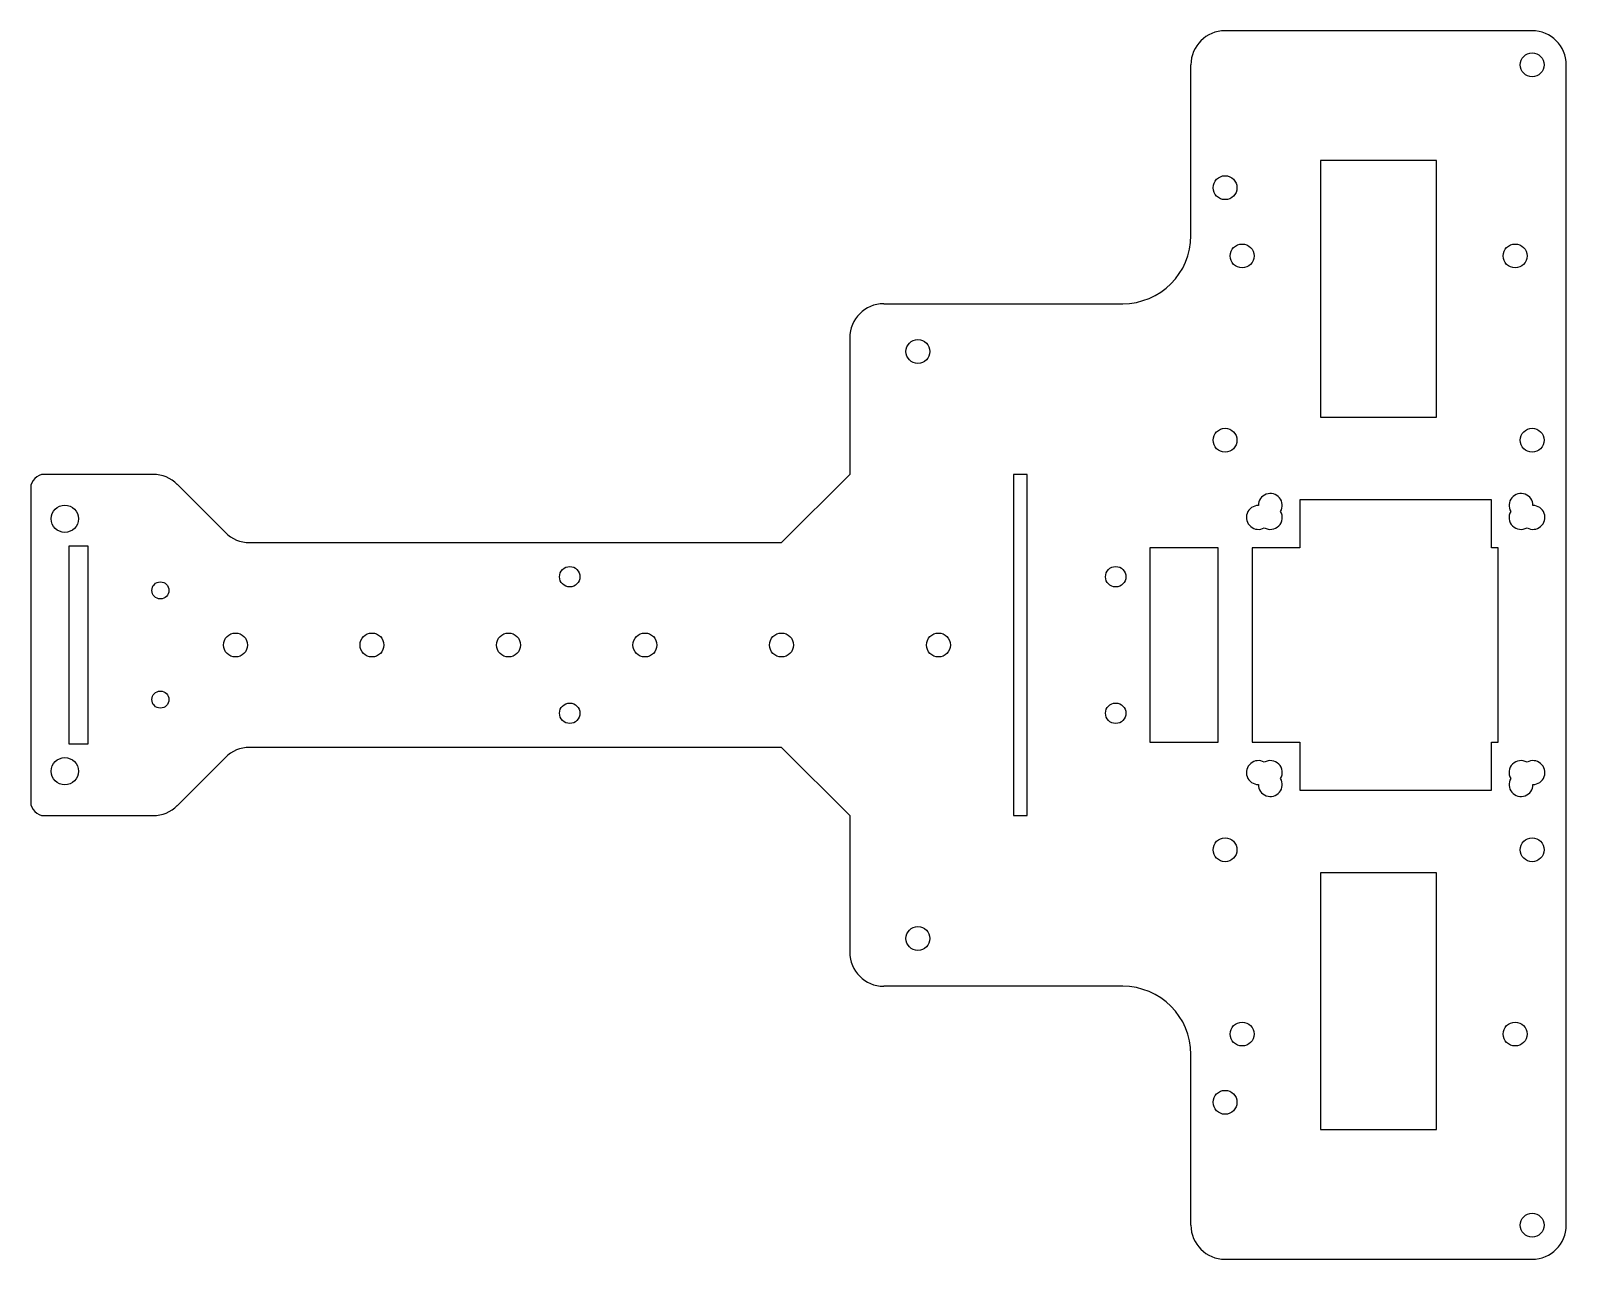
# Model space of a CAD drawing. Header units: millimetres. Extents: x -100 to 125, y -90 to 90.
import ezdxf

# ---------------------------------------------------------------- set-up
doc = ezdxf.new("R2010")
doc.units = ezdxf.units.MM

msp = doc.modelspace()

# ---------------------------------------------------------------- linework, layer by layer
at = {"color": 7, "linetype": 'Continuous', "lineweight": 25}
for p, q in [((120, 90), (75, 90)), ((70, 60), (70, 85)), ((125, -85), (125, 85)), ((89, 71), (89, 33.4)), ((106, 71), (89, 71)), ((106, 33.4), (106, 71)), ((25, 50), (60, 50)), ((20, 45), (20, 25)), ((89, 33.4), (106, 33.4)), ((-82.07, 25), (-98, 25)), ((10, 15), (20, 25)), ((44, 25), (44, -25)), ((46, 25), (44, 25)), ((46, -25), (46, 25)), ((-100, 23), (-100, -23)), ((-78.54, 23.54), (-71.46, 16.46)), ((85.98, 21.26), (85.98, 14.26)), ((114.02, 21.26), (85.98, 21.26)), ((114.02, 14.26), (114.02, 21.26)), ((-91.6, 14.5), (-94.4, 14.5)), ((-94.4, 14.5), (-94.4, -14.5)), ((-91.6, -14.5), (-91.6, 14.5)), ((-67.93, 15), (10, 15)), ((63.98, 14.26), (63.98, -14.26)), ((73.98, 14.26), (63.98, 14.26)), ((73.98, -14.26), (73.98, 14.26)), ((85.98, 14.26), (78.98, 14.26)), ((78.98, 14.26), (78.98, -14.26)), ((115.02, 14.26), (114.02, 14.26)), ((115.02, -14.26), (115.02, 14.26)), ((-94.4, -14.5), (-91.6, -14.5)), ((10, -15), (-67.93, -15)), ((20, -25), (10, -15)), ((63.98, -14.26), (73.98, -14.26)), ((78.98, -14.26), (85.98, -14.26)), ((85.98, -14.26), (85.98, -21.26)), ((114.02, -14.26), (115.02, -14.26)), ((114.02, -21.26), (114.02, -14.26)), ((-71.46, -16.46), (-78.54, -23.54)), ((85.98, -21.26), (114.02, -21.26)), ((-98, -25), (-82.07, -25)), ((20, -25), (20, -45)), ((44, -25), (46, -25)), ((89, -33.4), (89, -71)), ((106, -33.4), (89, -33.4)), ((106, -71), (106, -33.4)), ((60, -50), (25, -50)), ((70, -85), (70, -60)), ((89, -71), (106, -71)), ((75, -90), (120, -90))]:
    msp.add_line(p, q, dxfattribs=at)
for centre, radius in [((120, 85), 1.75), ((75, 67), 1.75), ((77.5, 57), 1.75), ((117.5, 57), 1.75), ((30, 43), 1.75), ((75, 30), 1.75), ((120, 30), 1.75), ((-95, 18.5), 2), ((-21.02, 10), 1.5), ((58.98, 10), 1.5), ((-81, 8), 1.25), ((-70, 0), 1.75), ((-50, 0), 1.75), ((-30, 0), 1.75), ((-10, 0), 1.75), ((10, 0), 1.75), ((33, 0), 1.75), ((-81, -8), 1.25), ((-21.02, -10), 1.5), ((58.98, -10), 1.5), ((-95, -18.5), 2), ((75, -30), 1.75), ((120, -30), 1.75), ((30, -43), 1.75), ((77.5, -57), 1.75), ((117.5, -57), 1.75), ((75, -67), 1.75), ((120, -85), 1.75)]:
    msp.add_circle(centre, radius, dxfattribs=at)
for centre, radius, start, end in [((75, 85), 5, 90, 180), ((120, 85), 5, 0, 90), ((60, 60), 10, 270, 0), ((25, 45), 5, 90, 180), ((-98, 23), 2, 90, 180), ((-82.07, 20), 5, 45, 90), ((79.88, 18.69), 1.75, 90, 300), ((81.63, 20.44), 1.75, 330, 180), ((118.37, 20.44), 1.75, 0, 210), ((120.12, 18.69), 1.75, 240, 90), ((81.63, 18.69), 1.75, 240, 30), ((118.37, 18.69), 1.75, 150, 300), ((-67.93, 20), 5, 225, 270), ((-67.93, -20), 5, 90, 135), ((79.88, -18.69), 1.75, 60, 270), ((81.63, -18.69), 1.75, 330, 120), ((118.37, -18.69), 1.75, 60, 210), ((120.12, -18.69), 1.75, 270, 120), ((81.63, -20.44), 1.75, 180, 30), ((118.37, -20.44), 1.75, 150, 0), ((-98, -23), 2, 180, 270), ((-82.07, -20), 5, 270, 315), ((25, -45), 5, 180, 270), ((60, -60), 10, 0, 90), ((75, -85), 5, 180, 270), ((120, -85), 5, 270, 0)]:
    msp.add_arc(centre, radius, start, end, dxfattribs=at)

doc.saveas('drawing.dxf')
